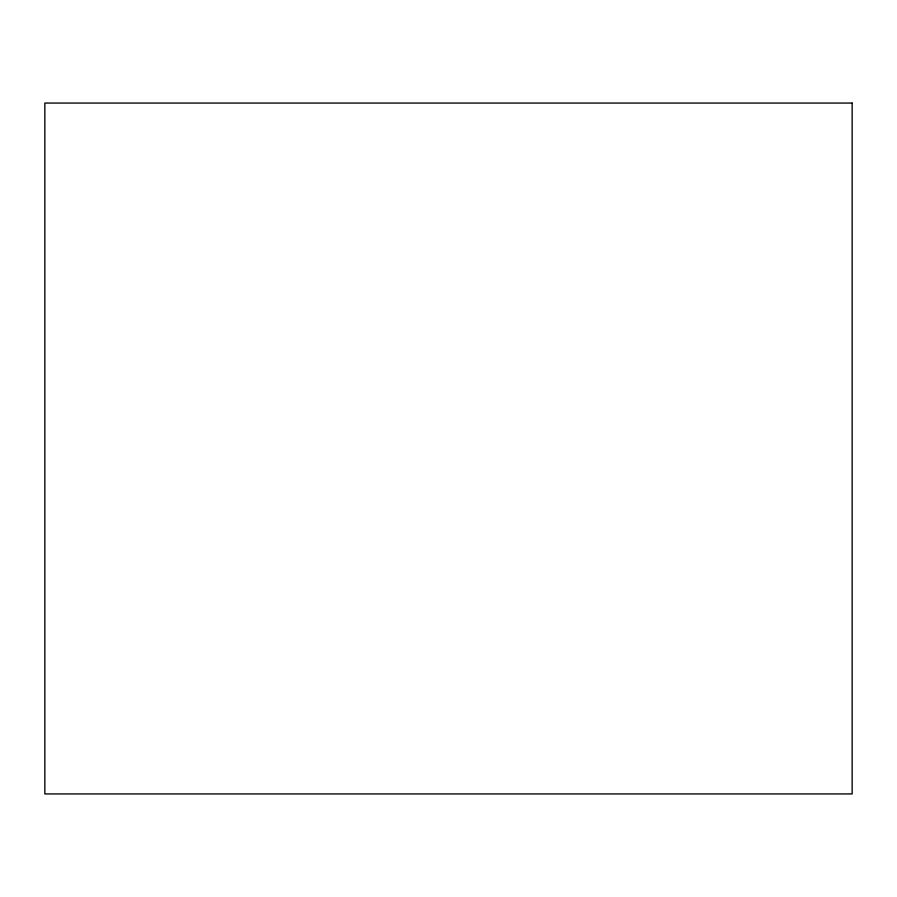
<?xml version="1.0" encoding="UTF-8"?>
<svg xmlns="http://www.w3.org/2000/svg" width="897" height="897" viewBox="0 0 897 897"><rect width="100%" height="100%" fill="white"/><g stroke="black" fill="none" stroke-linecap="round" stroke-linejoin="round"><path stroke-width="1.35" d="M852.15 103.065L44.85 103.065L44.85 793.935L852.15 793.935L852.15 103.065"/></g></svg>
